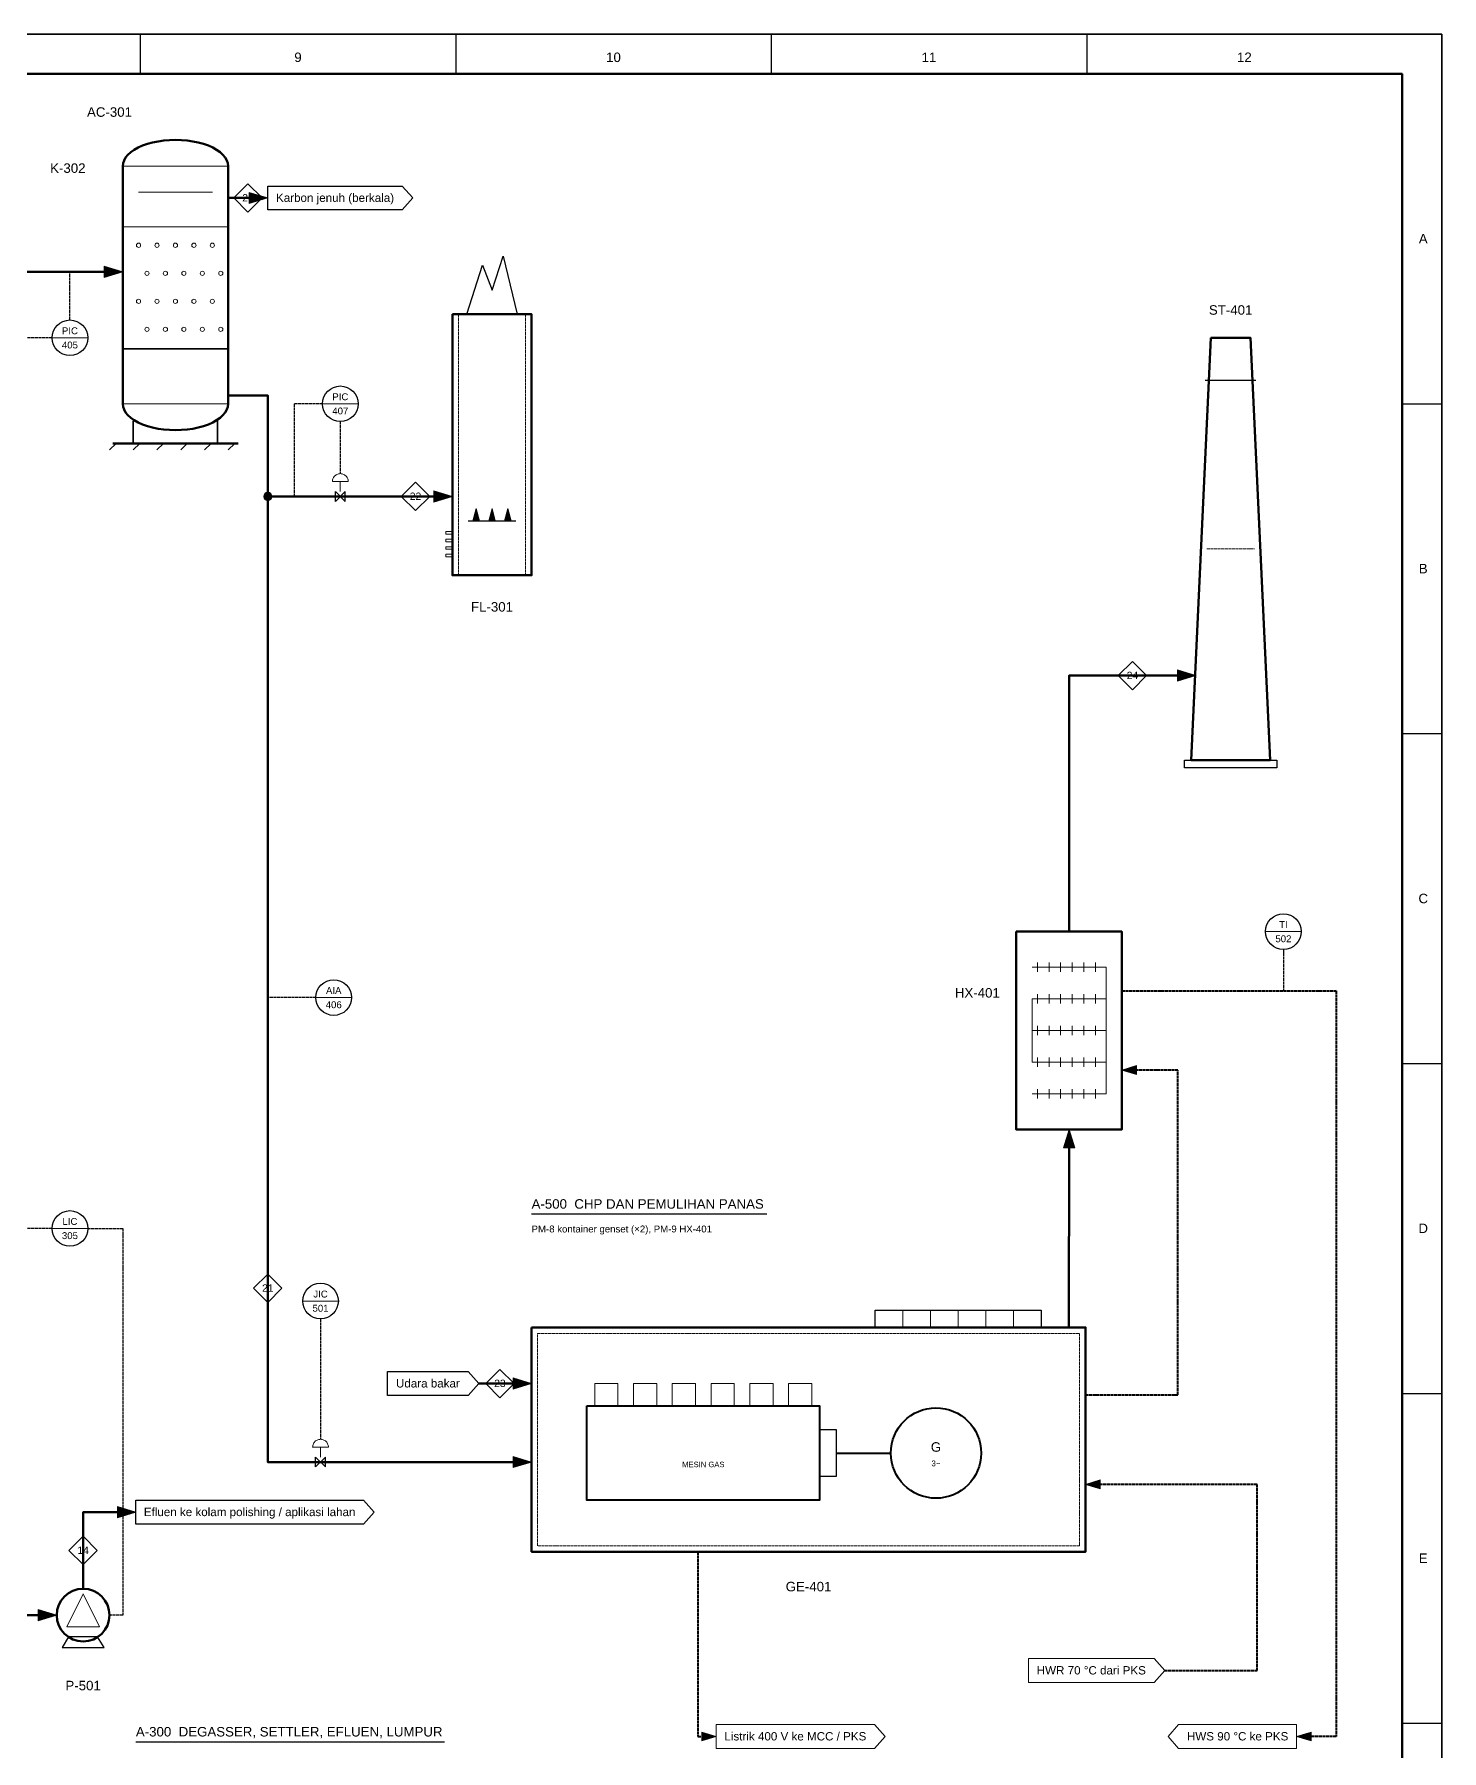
# Model space of a CAD drawing. Header units: millimetres. Extents: x 4 to 590, y 4 to 416.
# Drawn here: x 376.6 to 590, y 155.8 to 416 of the extents above; entities that cross this region are included whole.
import ezdxf
from ezdxf.enums import TextEntityAlignment as Align

# ---------------------------------------------------------------- set-up
doc = ezdxf.new("R2010")
doc.units = ezdxf.units.MM
doc.linetypes.add('DASHED', pattern=[1.524, 1.27, -0.254])
for name, color, linetype in [('PFD-BINGKAI', 7, 'Continuous'), ('PFD-INSTRUMEN', 7, 'Continuous'), ('PFD-PERALATAN', 7, 'Continuous'), ('PFD-PROSES', 7, 'Continuous'), ('PFD-SINYAL', 7, 'Continuous'), ('PFD-TEKS', 7, 'Continuous'), ('PFD-UTILITAS', 8, 'Continuous')]:
    doc.layers.add(name, color=color, linetype=linetype)
doc.styles.add('PFD', font='arial.ttf')

msp = doc.modelspace()

# ---------------------------------------------------------------- hatches: boundary and pattern name
at = {"layer": 'PFD-PERALATAN'}
for points in [[(443.1, 342.28), (444.1, 342.28), (443.6, 344.12)], [(445.5, 342.28), (446.5, 342.28), (446, 344.12)], [(447.9, 342.28), (448.9, 342.28), (448.4, 344.12)]]:
    msp.add_hatch(color=7, dxfattribs=at).paths.add_polyline_path(points)
at = {"layer": 'PFD-PROSES'}
for points in [[(412, 391.2), (409.2, 390.35), (409.2, 392.05)], [(390, 380), (387.2, 379.15), (387.2, 380.85)], [(440, 345.96), (437.2, 345.11), (437.2, 346.81)], [(552.72, 318.8), (549.92, 317.95), (549.92, 319.65)], [(533.5, 250), (534.35, 247.2), (532.65, 247.2)], [(452, 211.5), (449.2, 210.65), (449.2, 212.35)], [(452, 199.6), (449.2, 198.75), (449.2, 200.45)], [(392, 192), (389.2, 191.15), (389.2, 192.85)], [(380, 176.4), (377.2, 175.55), (377.2, 177.25)]]:
    msp.add_hatch(color=7, dxfattribs=at).paths.add_polyline_path(points)
h = msp.add_hatch(color=7, dxfattribs=at)
edge = h.paths.add_edge_path()
edge.add_arc((412, 345.96), 0.62, 0, 360)
at = {"layer": 'PFD-UTILITAS'}
for points in [[(541.5, 259), (543.7, 259.68), (543.7, 258.32)], [(536, 196.2), (538.2, 196.88), (538.2, 195.52)], [(480, 158), (477.8, 157.32), (477.8, 158.68)], [(568, 158), (570.2, 158.68), (570.2, 157.32)]]:
    msp.add_hatch(color=7, dxfattribs=at).paths.add_polyline_path(points)

# ---------------------------------------------------------------- linework, layer by layer
at = {"layer": 'PFD-BINGKAI', "linetype": 'Continuous', "lineweight": 35, "ltscale": 0.35}
msp.add_lwpolyline([(4, 416), (590, 416), (590, 4), (4, 4)], close=True, dxfattribs=at)
at = {"layer": 'PFD-BINGKAI', "linetype": 'Continuous', "lineweight": 25, "ltscale": 0.35}
for points in [[(392.67, 416), (392.67, 410)], [(440.5, 416), (440.5, 410)], [(488.33, 416), (488.33, 410)], [(536.17, 416), (536.17, 410)], [(584, 360), (590, 360)], [(584, 310), (590, 310)], [(584, 260), (590, 260)], [(584, 210), (590, 210)], [(584, 160), (590, 160)]]:
    msp.add_lwpolyline(points, dxfattribs=at)
at = {"layer": 'PFD-BINGKAI', "linetype": 'Continuous', "lineweight": 80, "ltscale": 0.35}
msp.add_lwpolyline([(10, 410), (584, 410), (584, 10), (10, 10)], close=True, dxfattribs=at)
at = {"layer": 'PFD-BINGKAI', "linetype": 'Continuous', "lineweight": 30, "ltscale": 0.35}
for points in [[(452, 237.2), (487.67, 237.2)], [(392, 157.2), (438.78, 157.2)]]:
    msp.add_lwpolyline(points, dxfattribs=at)
at = {"layer": 'PFD-INSTRUMEN', "linetype": 'Continuous', "lineweight": 20, "ltscale": 0.35}
for points in [[(379.3, 370), (384.7, 370)], [(420.3, 360), (425.7, 360)], [(563.3, 280), (568.7, 280)], [(419.3, 270), (424.7, 270)], [(379.3, 235), (384.7, 235)], [(417.3, 224), (422.7, 224)]]:
    msp.add_lwpolyline(points, dxfattribs=at)
at = {"layer": 'PFD-INSTRUMEN', "lineweight": 30}
for centre in [(382, 370), (423, 360), (566, 280), (422, 270), (382, 235), (420, 224)]:
    msp.add_circle(centre, 2.7, dxfattribs=at)
at = {"layer": 'PFD-PERALATAN', "linetype": 'Continuous', "lineweight": 50, "ltscale": 0.35}
for points in [[(390, 396), (390.05, 396.45), (390.2, 396.89), (390.45, 397.32), (390.79, 397.74), (391.23, 398.13), (391.75, 398.49), (392.34, 398.83), (393.01, 399.13), (393.74, 399.39), (394.53, 399.6), (395.36, 399.78), (396.22, 399.9), (397.1, 399.97), (398, 400), (398.9, 399.97), (399.78, 399.9), (400.64, 399.78), (401.47, 399.6), (402.26, 399.39), (402.99, 399.13), (403.66, 398.83), (404.25, 398.49), (404.77, 398.13), (405.21, 397.74), (405.55, 397.32), (405.8, 396.89), (405.95, 396.45), (406, 396), (406, 360), (405.95, 359.55), (405.8, 359.11), (405.55, 358.68), (405.21, 358.26), (404.77, 357.87), (404.25, 357.51), (403.66, 357.17), (402.99, 356.87), (402.26, 356.61), (401.47, 356.4), (400.64, 356.22), (399.78, 356.1), (398.9, 356.03), (398, 356), (397.1, 356.03), (396.22, 356.1), (395.36, 356.22), (394.53, 356.4), (393.74, 356.61), (393.01, 356.87), (392.34, 357.17), (391.75, 357.51), (391.23, 357.87), (390.79, 358.26), (390.45, 358.68), (390.2, 359.11), (390.05, 359.55), (390, 360)], [(440, 373.56), (452, 373.56), (452, 334), (440, 334)], [(555, 370), (561, 370), (564, 306), (552, 306)], [(525.5, 280), (541.5, 280), (541.5, 250), (525.5, 250)], [(452, 220), (536, 220), (536, 186), (452, 186)]]:
    msp.add_lwpolyline(points, close=True, dxfattribs=at)
at = {"layer": 'PFD-PERALATAN', "linetype": 'Continuous', "lineweight": 13, "ltscale": 0.35}
for points in [[(390, 396), (406, 396)], [(390, 360), (406, 360)], [(389, 354), (388, 353)], [(392.6, 354), (391.6, 353)], [(396.2, 354), (395.2, 353)], [(399.8, 354), (398.8, 353)], [(403.4, 354), (402.4, 353)], [(407, 354), (406, 353)]]:
    msp.add_lwpolyline(points, dxfattribs=at)
at = {"layer": 'PFD-PERALATAN', "linetype": 'Continuous', "lineweight": 20, "ltscale": 0.35}
for points in [[(392.4, 392.08), (403.6, 392.08)], [(390, 386.8), (406, 386.8)], [(423, 346.71), (423, 348.21)], [(527.9, 274.6), (539.1, 274.6)], [(539.1, 274.6), (539.1, 255.4)], [(527.9, 269.8), (539.1, 269.8)], [(527.9, 269.8), (527.9, 260.2)], [(527.9, 265), (539.1, 265)], [(527.9, 260.2), (539.1, 260.2)], [(527.9, 255.4), (539.1, 255.4)], [(420, 200.35), (420, 201.85)]]:
    msp.add_lwpolyline(points, dxfattribs=at)
at = {"layer": 'PFD-PERALATAN', "linetype": 'Continuous', "lineweight": 25, "ltscale": 0.35}
for points in [[(442.16, 373.56), (444.56, 381), (446, 377.24), (447.68, 382.4), (449.84, 373.56)], [(422.25, 346.71), (423.75, 345.21), (423.75, 346.71), (422.25, 345.21)], [(419.25, 200.35), (420.75, 198.85), (420.75, 200.35), (419.25, 198.85)]]:
    msp.add_lwpolyline(points, close=True, dxfattribs=at)
at = {"layer": 'PFD-PERALATAN', "linetype": 'DASHED', "lineweight": 13, "ltscale": 0.35}
for points in [[(440.9, 373.56), (440.9, 334)], [(451.1, 373.56), (451.1, 334)], [(554.4, 338), (561.6, 338)]]:
    msp.add_lwpolyline(points, dxfattribs=at)
at = {"layer": 'PFD-PERALATAN', "linetype": 'Continuous', "lineweight": 35, "ltscale": 0.35}
for points in [[(390, 368.32), (406, 368.32)], [(391.6, 357.4), (391.6, 354)], [(404.4, 357.4), (404.4, 354)]]:
    msp.add_lwpolyline(points, dxfattribs=at)
at = {"layer": 'PFD-PERALATAN', "linetype": 'Continuous', "lineweight": 25, "ltscale": 0.35}
msp.add_lwpolyline([(554.16, 363.6), (561.84, 363.6)], dxfattribs=at)
at = {"layer": 'PFD-PERALATAN', "linetype": 'Continuous', "lineweight": 60, "ltscale": 0.35}
msp.add_lwpolyline([(388.5, 354), (407.5, 354)], dxfattribs=at)
at = {"layer": 'PFD-PERALATAN', "linetype": 'Continuous', "lineweight": 20, "ltscale": 0.35}
for points in [[(424.2, 348.21), (424.19, 348.34), (424.17, 348.48), (424.13, 348.61), (424.08, 348.73), (424.02, 348.85), (423.94, 348.96), (423.85, 349.06), (423.75, 349.15), (423.64, 349.23), (423.52, 349.29), (423.4, 349.34), (423.27, 349.38), (423.13, 349.4), (423, 349.41), (422.87, 349.4), (422.73, 349.38), (422.6, 349.34), (422.48, 349.29), (422.36, 349.23), (422.25, 349.15), (422.15, 349.06), (422.06, 348.96), (421.98, 348.85), (421.92, 348.73), (421.87, 348.61), (421.83, 348.48), (421.81, 348.34), (421.8, 348.21)], [(461.58, 211.5), (465.1, 211.5), (465.1, 208.1), (461.58, 208.1)], [(467.46, 211.5), (470.98, 211.5), (470.98, 208.1), (467.46, 208.1)], [(473.34, 211.5), (476.86, 211.5), (476.86, 208.1), (473.34, 208.1)], [(479.22, 211.5), (482.74, 211.5), (482.74, 208.1), (479.22, 208.1)], [(485.1, 211.5), (488.62, 211.5), (488.62, 208.1), (485.1, 208.1)], [(490.98, 211.5), (494.5, 211.5), (494.5, 208.1), (490.98, 208.1)], [(421.2, 201.85), (421.19, 201.98), (421.17, 202.12), (421.13, 202.25), (421.08, 202.37), (421.02, 202.49), (420.94, 202.6), (420.85, 202.7), (420.75, 202.79), (420.64, 202.87), (420.52, 202.93), (420.4, 202.98), (420.27, 203.02), (420.13, 203.04), (420, 203.05), (419.87, 203.04), (419.73, 203.02), (419.6, 202.98), (419.48, 202.93), (419.36, 202.87), (419.25, 202.79), (419.15, 202.7), (419.06, 202.6), (418.98, 202.49), (418.92, 202.37), (418.87, 202.25), (418.83, 202.12), (418.81, 201.98), (418.8, 201.85)], [(381.52, 174.6), (384, 179.6), (386.48, 174.6)]]:
    msp.add_lwpolyline(points, close=True, dxfattribs=at)
at = {"layer": 'PFD-PERALATAN', "linetype": 'Continuous', "lineweight": 9, "ltscale": 0.35}
for points in [[(443.1, 342.28), (444.1, 342.28), (443.6, 344.12)], [(445.5, 342.28), (446.5, 342.28), (446, 344.12)], [(447.9, 342.28), (448.9, 342.28), (448.4, 344.12)], [(439, 340.64), (440, 340.64), (440, 340.24), (439, 340.24)], [(439, 339.49), (440, 339.49), (440, 339.09), (439, 339.09)], [(439, 338.34), (440, 338.34), (440, 337.94), (439, 337.94)], [(439, 337.19), (440, 337.19), (440, 336.79), (439, 336.79)]]:
    msp.add_lwpolyline(points, close=True, dxfattribs=at)
at = {"layer": 'PFD-PERALATAN', "linetype": 'Continuous', "lineweight": 30, "ltscale": 0.35}
msp.add_lwpolyline([(442.4, 342.28), (449.6, 342.28)], dxfattribs=at)
for points in [[(551, 306), (565, 306), (565, 304.8), (551, 304.8)], [(504.08, 222.6), (529.28, 222.6), (529.28, 220), (504.08, 220)], [(495.68, 204.53), (498.2, 204.53), (498.2, 197.39), (495.68, 197.39)], [(380.8, 171.5), (387.2, 171.5), (386.2, 173.12), (381.8, 173.12)]]:
    msp.add_lwpolyline(points, close=True, dxfattribs=at)
at = {"layer": 'PFD-PERALATAN', "linetype": 'Continuous', "lineweight": 9, "ltscale": 0.35}
for points in [[(528.7, 275.3), (528.7, 273.9)], [(530.46, 275.3), (530.46, 273.9)], [(532.22, 275.3), (532.22, 273.9)], [(533.98, 275.3), (533.98, 273.9)], [(535.74, 275.3), (535.74, 273.9)], [(537.5, 275.3), (537.5, 273.9)], [(528.7, 270.5), (528.7, 269.1)], [(530.46, 270.5), (530.46, 269.1)], [(532.22, 270.5), (532.22, 269.1)], [(533.98, 270.5), (533.98, 269.1)], [(535.74, 270.5), (535.74, 269.1)], [(537.5, 270.5), (537.5, 269.1)], [(528.7, 265.7), (528.7, 264.3)], [(530.46, 265.7), (530.46, 264.3)], [(532.22, 265.7), (532.22, 264.3)], [(533.98, 265.7), (533.98, 264.3)], [(535.74, 265.7), (535.74, 264.3)], [(537.5, 265.7), (537.5, 264.3)], [(528.7, 260.9), (528.7, 259.5)], [(530.46, 260.9), (530.46, 259.5)], [(532.22, 260.9), (532.22, 259.5)], [(533.98, 260.9), (533.98, 259.5)], [(535.74, 260.9), (535.74, 259.5)], [(537.5, 260.9), (537.5, 259.5)], [(528.7, 256.1), (528.7, 254.7)], [(530.46, 256.1), (530.46, 254.7)], [(532.22, 256.1), (532.22, 254.7)], [(533.98, 256.1), (533.98, 254.7)], [(535.74, 256.1), (535.74, 254.7)], [(537.5, 256.1), (537.5, 254.7)], [(508.28, 222.6), (508.28, 220)], [(512.48, 222.6), (512.48, 220)], [(516.68, 222.6), (516.68, 220)], [(520.88, 222.6), (520.88, 220)], [(525.08, 222.6), (525.08, 220)]]:
    msp.add_lwpolyline(points, dxfattribs=at)
at = {"layer": 'PFD-PERALATAN', "linetype": 'DASHED', "lineweight": 15, "ltscale": 0.35}
msp.add_lwpolyline([(452.9, 219.1), (535.1, 219.1), (535.1, 186.9), (452.9, 186.9)], close=True, dxfattribs=at)
at = {"layer": 'PFD-PERALATAN', "linetype": 'Continuous', "lineweight": 40, "ltscale": 0.35}
msp.add_lwpolyline([(460.4, 208.1), (495.68, 208.1), (495.68, 193.82), (460.4, 193.82)], close=True, dxfattribs=at)
msp.add_lwpolyline([(498.2, 200.96), (506.47, 200.96)], dxfattribs=at)
at = {"layer": 'PFD-PERALATAN', "lineweight": 9}
for centre in [(392.4, 384.03), (395.2, 384.03), (398, 384.03), (400.8, 384.03), (403.6, 384.03), (393.68, 379.78), (396.48, 379.78), (399.28, 379.78), (402.08, 379.78), (404.88, 379.78), (392.4, 375.53), (395.2, 375.53), (398, 375.53), (400.8, 375.53), (403.6, 375.53), (393.68, 371.28), (396.48, 371.28), (399.28, 371.28), (402.08, 371.28), (404.88, 371.28)]:
    msp.add_circle(centre, 0.32, dxfattribs=at)
at = {"layer": 'PFD-PERALATAN', "lineweight": 40}
msp.add_circle((513.32, 200.96), 6.85, dxfattribs=at)
at = {"layer": 'PFD-PERALATAN', "lineweight": 50}
msp.add_circle((384, 176.4), 4, dxfattribs=at)
at = {"layer": 'PFD-PROSES', "linetype": 'Continuous', "lineweight": 70, "ltscale": 0.35}
for points in [[(406, 391.2), (409.62, 391.2)], [(373.5, 388), (373.5, 380), (387.62, 380)], [(406, 361.28), (412, 361.28), (412, 345.96)], [(412, 345.96), (437.62, 345.96)], [(412, 345.96), (412, 199.6), (449.62, 199.6)], [(533.5, 280), (533.5, 318.8), (550.34, 318.8)], [(533.48, 220), (533.5, 247.62)], [(444, 211.5), (449.62, 211.5)], [(384, 180.4), (384, 192), (389.62, 192)], [(374, 176.4), (377.62, 176.4)]]:
    msp.add_lwpolyline(points, dxfattribs=at)
at = {"layer": 'PFD-PROSES', "linetype": 'Continuous', "lineweight": 5, "ltscale": 0.35}
for points in [[(412, 391.2), (409.2, 390.35), (409.2, 392.05)], [(390, 380), (387.2, 379.15), (387.2, 380.85)], [(440, 345.96), (437.2, 345.11), (437.2, 346.81)], [(552.72, 318.8), (549.92, 317.95), (549.92, 319.65)], [(533.5, 250), (534.35, 247.2), (532.65, 247.2)], [(452, 211.5), (449.2, 210.65), (449.2, 212.35)], [(452, 199.6), (449.2, 198.75), (449.2, 200.45)], [(392, 192), (389.2, 191.15), (389.2, 192.85)], [(380, 176.4), (377.2, 175.55), (377.2, 177.25)]]:
    msp.add_lwpolyline(points, close=True, dxfattribs=at)
at = {"layer": 'PFD-PROSES', "lineweight": 5}
msp.add_circle((412, 345.96), 0.62, dxfattribs=at)
at = {"layer": 'PFD-SINYAL', "linetype": 'DASHED', "lineweight": 25, "ltscale": 0.35}
for points in [[(379.3, 370), (371, 370), (371, 388)], [(382, 372.7), (382, 380)], [(420.3, 360), (416, 360), (416, 345.96)], [(423, 357.3), (423, 349.41)], [(566, 277.3), (566, 271)], [(419.3, 270), (412, 270)], [(379.3, 235), (374, 235)], [(384.7, 235), (390, 235), (390, 176.4), (388, 176.4)], [(420, 221.3), (420, 203.05)]]:
    msp.add_lwpolyline(points, dxfattribs=at)
at = {"layer": 'PFD-TEKS', "linetype": 'Continuous', "lineweight": 30, "ltscale": 0.35}
for points in [[(409, 393.35), (411.15, 391.2), (409, 389.05), (406.85, 391.2)], [(412, 393), (432.4, 393), (434, 391.2), (432.4, 389.4), (412, 389.4)], [(434.4, 348.11), (436.55, 345.96), (434.4, 343.81), (432.25, 345.96)], [(543.11, 320.95), (545.26, 318.8), (543.11, 316.65), (540.96, 318.8)], [(412, 228.09), (414.15, 225.94), (412, 223.79), (409.85, 225.94)], [(447.2, 213.65), (449.35, 211.5), (447.2, 209.35), (445.05, 211.5)], [(430.17, 213.3), (442.4, 213.3), (444, 211.5), (442.4, 209.7), (430.17, 209.7)], [(392, 193.8), (426.51, 193.8), (428.11, 192), (426.51, 190.2), (392, 190.2)], [(384, 188.35), (386.15, 186.2), (384, 184.05), (381.85, 186.2)]]:
    msp.add_lwpolyline(points, close=True, dxfattribs=at)
at = {"layer": 'PFD-TEKS', "linetype": 'Continuous', "lineweight": 20, "ltscale": 0.35}
for points in [[(527.35, 169.8), (546.4, 169.8), (548, 168), (546.4, 166.2), (527.35, 166.2)], [(480, 159.8), (504, 159.8), (505.6, 158), (504, 156.2), (480, 156.2)], [(568, 159.8), (550.11, 159.8), (548.51, 158), (550.11, 156.2), (568, 156.2)]]:
    msp.add_lwpolyline(points, close=True, dxfattribs=at)
at = {"layer": 'PFD-UTILITAS', "linetype": 'DASHED', "lineweight": 40, "ltscale": 0.35}
for points in [[(541.5, 271), (574, 271), (574, 158), (569.87, 158)], [(536, 209.8), (550, 209.8), (550, 259), (543.37, 259)], [(548, 168), (562, 168), (562, 196.2), (537.87, 196.2)], [(477.2, 186), (477.2, 158), (478.13, 158)]]:
    msp.add_lwpolyline(points, dxfattribs=at)
at = {"layer": 'PFD-UTILITAS', "linetype": 'Continuous', "lineweight": 5, "ltscale": 0.35}
for points in [[(541.5, 259), (543.7, 259.68), (543.7, 258.32)], [(536, 196.2), (538.2, 196.88), (538.2, 195.52)], [(480, 158), (477.8, 157.32), (477.8, 158.68)], [(568, 158), (570.2, 158.68), (570.2, 157.32)]]:
    msp.add_lwpolyline(points, close=True, dxfattribs=at)

# ---------------------------------------------------------------- texts
at = {"layer": 'PFD-BINGKAI', "style": 'PFD'}
for s, p in [('9', (416.58, 411.8)), ('10', (464.42, 411.8)), ('11', (512.25, 411.8)), ('12', (560.08, 411.8)), ('A', (587.2, 384.3)), ('B', (587.2, 334.3)), ('C', (587.2, 284.3)), ('D', (587.2, 234.3)), ('E', (587.2, 184.3))]:
    msp.add_text(s, height=1.44, dxfattribs=at).set_placement(p, align=Align.CENTER)
for s, height, p in [('A-500  CHP DAN PEMULIHAN PANAS', 1.44, (452, 238)), ('PM-8 kontainer genset (×2), PM-9 HX-401', 1.044, (452, 234.4)), ('A-300  DEGASSER, SETTLER, EFLUEN, LUMPUR', 1.44, (392, 158))]:
    msp.add_text(s, height=height, dxfattribs=at).set_placement(p)
at = {"layer": 'PFD-INSTRUMEN', "style": 'PFD'}
for s, p in [('405', (382, 368.39)), ('PIC', (382, 370.54)), ('407', (423, 358.39)), ('PIC', (423, 360.54)), ('TI', (566, 280.54)), ('502', (566, 278.39)), ('AIA', (422, 270.54)), ('406', (422, 268.39)), ('305', (382, 233.39)), ('LIC', (382, 235.54)), ('JIC', (420, 224.54)), ('501', (420, 222.39))]:
    msp.add_text(s, height=1.044, dxfattribs=at).set_placement(p, align=Align.CENTER)
at = {"layer": 'PFD-TEKS', "style": 'PFD'}
for s, height, p in [('AC-301', 1.44, (388, 403.5)), ('25', 1.116, (409, 390.67)), ('Karbon jenuh (berkala)', 1.26, (422.2, 390.6)), ('ST-401', 1.44, (558, 373.5)), ('22', 1.116, (434.4, 345.43)), ('FL-301', 1.44, (446, 328.5)), ('24', 1.116, (543.11, 318.27)), ('21', 1.116, (412, 225.41)), ('Udara bakar', 1.26, (436.28, 210.9)), ('23', 1.116, (447.2, 210.97)), ('G', 1.44, (513.32, 201.16)), ('MESIN GAS', 0.828, (478.04, 198.82)), ('3~', 0.864, (513.32, 198.96)), ('Efluen ke kolam polishing / aplikasi lahan', 1.26, (409.25, 191.4)), ('14', 1.116, (384, 185.67)), ('GE-401', 1.44, (494, 180)), ('HWR 70 °C dari PKS', 1.26, (536.87, 167.4)), ('P-501', 1.44, (384, 165)), ('Listrik 400 V ke MCC / PKS', 1.26, (492, 157.4)), ('HWS 90 °C ke PKS', 1.26, (559.06, 157.4))]:
    msp.add_text(s, height=height, dxfattribs=at).set_placement(p, align=Align.CENTER)
msp.add_text('K-302', height=1.44, dxfattribs=at).set_placement((379, 395))
msp.add_text('HX-401', height=1.44, dxfattribs=at).set_placement((523, 270), align=Align.RIGHT)

doc.saveas('drawing.dxf')
